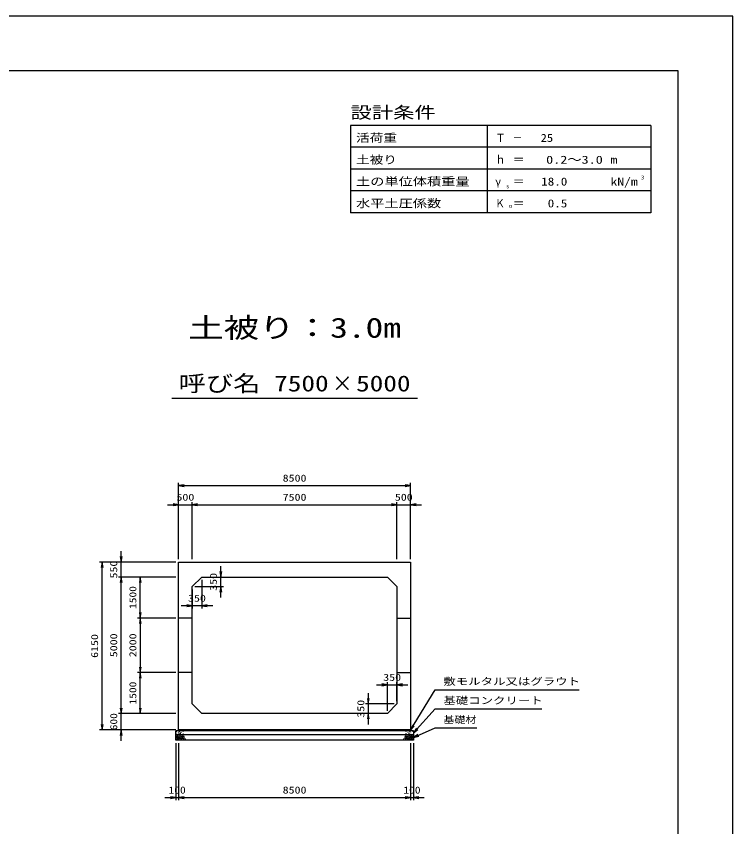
# Model space of a CAD drawing. Units: millimetres at full size. Extents: x 0 to 84100, y 0 to 59400.
# Drawn here: x 57854 to 84100, y 29700 to 59400 of the extents above; entities that cross this region are included whole.
import ezdxf
from ezdxf.enums import TextEntityAlignment as Align

# ---------------------------------------------------------------- set-up
doc = ezdxf.new("R2010")
doc.units = ezdxf.units.MM
for name, color, linetype, lineweight in [('D-DCR-HCHn', 4, 'Continuous', 9), ('D-STR-DIM', 7, 'Continuous', 25), ('D-STR-STRn', 1, 'Continuous', 25), ('D-STR-TXT', 7, 'Continuous', 25), ('D-TTL', 2, 'Continuous', 25), ('D-TTL-FRAM', 2, 'Continuous', 25), ('D-TTL-LINE', 7, 'Continuous', 25), ('D-TTL-TXT', 7, 'Continuous', 25)]:
    doc.layers.add(name, color=color, linetype=linetype, lineweight=lineweight)
doc.styles.add('ＭＳ ゴシック', font='')
doc.styles.get('ＭＳ ゴシック').set_extended_font_data('MS Gothic')

# ---------------------------------------------------------------- blocks, each defined once
blk = doc.blocks.new('open_arrow')
at = {"color": 0, "linetype": 'Continuous', "lineweight": -2}
blk.add_lwpolyline([(7.5, 1.25), (0, 0), (7.5, -1.25)], dxfattribs=at)

msp = doc.modelspace()

# ---------------------------------------------------------------- linework, layer by layer
at = {"layer": 'D-DCR-HCHn'}
for points in [[(63707.281, 33003.808), (63700.346, 32983.005), (63709.592, 32969.136), (63732.707, 32966.824), (63748.488, 32973.599), (63741.952, 32989.939), (63746.575, 32999.185), (63737.33, 33008.431), (63723.461, 33013.053)], [(63751.198, 33061.594), (63730.395, 33066.217), (63711.904, 33056.971), (63709.592, 33036.168), (63714.215, 33019.988), (63737.33, 33013.053), (63753.51, 33013.053), (63760.444, 33024.611), (63760.444, 33050.037)], [(63769.69, 33063.906), (63762.756, 33043.102), (63765.067, 33019.988), (63748.887, 32994.562), (63769.69, 32983.005), (63792.805, 32994.562), (63806.673, 33013.053), (63811.296, 33043.102), (63806.673, 33059.283), (63792.805, 33066.217)], [(63774.313, 32983.005), (63762.756, 32973.759), (63767.379, 32966.824), (63783.559, 32966.824), (63790.493, 32969.136), (63795.116, 32978.382), (63788.182, 32985.316)], [(63808.985, 33008.431), (63797.427, 32980.693), (63806.673, 32969.136), (63834.411, 32969.136), (63845.968, 32973.759), (63857.525, 32989.939), (63857.525, 33003.808), (63845.968, 33022.299), (63832.099, 33024.611)], [(63913.203, 32929.532), (63877.829, 32936.129), (63862.782, 32948.266), (63858.03, 32967.263), (63872.713, 32981.629), (63901.323, 32989.69), (63922.97, 32976.761), (63936.961, 32959.347), (63933.002, 32941.67)], [(63873.447, 32986.214), (63860.689, 32990.569), (63859.425, 33018.678), (63872.512, 33047.359), (63889.448, 33063.536), (63921.403, 33057.032), (63924.133, 33021.913), (63913.816, 33009.876), (63885.739, 32994.301)], [(63904.798, 32995.711), (63906.454, 32989.566), (63912.011, 32985.193), (63924.19, 32983.302), (63935.305, 32989.802), (63945.592, 32999.138), (63954.858, 33007.333), (63954.635, 33013.462), (63948.736, 33018.875), (63934.203, 33020.356), (63921.47, 33014.383), (63912.011, 33005.165), (63907.281, 33000.556)], [(63932.012, 33029.601), (63925.964, 33035.086), (63924.897, 33040.792), (63928.414, 33053.305), (63938.71, 33067.61), (63961.004, 33066.105), (63982.571, 33055.811), (63997.195, 33035.597), (63995.021, 33022.456), (63988.02, 33015.716), (63976.769, 33013.215), (63960.511, 33017.483), (63939.289, 33024.481)], [(63993.372, 32961.832), (63998.688, 32966.874), (64005.476, 32975.68), (64007.145, 32983.275), (64003.144, 32997.685), (63989.088, 33008.67), (63968.907, 33007.89), (63941.698, 32993.001), (63932.086, 32980.757), (63935.152, 32966.784), (63944.778, 32960.04), (63953.599, 32959.145), (63967.363, 32959.524), (63980.808, 32961.002)], [(72106.628, 32961.832), (72101.312, 32966.874), (72094.524, 32975.68), (72092.855, 32983.275), (72096.856, 32997.685), (72110.912, 33008.67), (72131.093, 33007.89), (72158.302, 32993.001), (72167.914, 32980.757), (72164.848, 32966.784), (72155.222, 32960.04), (72146.401, 32959.145), (72132.637, 32959.524), (72119.192, 32961.002)], [(72167.988, 33029.601), (72174.036, 33035.086), (72175.103, 33040.792), (72171.586, 33053.305), (72161.29, 33067.61), (72138.996, 33066.105), (72117.429, 33055.811), (72102.805, 33035.597), (72104.979, 33022.456), (72111.98, 33015.716), (72123.231, 33013.215), (72139.489, 33017.483), (72160.711, 33024.481)], [(72195.202, 32995.711), (72193.546, 32989.566), (72187.989, 32985.193), (72175.81, 32983.302), (72164.695, 32989.802), (72154.408, 32999.138), (72145.142, 33007.333), (72145.365, 33013.462), (72151.264, 33018.875), (72165.797, 33020.356), (72178.53, 33014.383), (72187.989, 33005.165), (72192.719, 33000.556)], [(72186.797, 32929.532), (72222.171, 32936.129), (72237.218, 32948.266), (72241.97, 32967.263), (72227.287, 32981.629), (72198.677, 32989.69), (72177.03, 32976.761), (72163.039, 32959.347), (72166.998, 32941.67)], [(72226.553, 32986.214), (72239.311, 32990.569), (72240.575, 33018.678), (72227.488, 33047.359), (72210.552, 33063.536), (72178.597, 33057.032), (72175.867, 33021.913), (72186.184, 33009.876), (72214.261, 32994.301)], [(72291.015, 33008.431), (72302.573, 32980.693), (72293.327, 32969.136), (72265.589, 32969.136), (72254.032, 32973.759), (72242.475, 32989.939), (72242.475, 33003.808), (72254.032, 33022.299), (72267.901, 33024.611)], [(72330.31, 33063.906), (72337.244, 33043.102), (72334.933, 33019.988), (72351.113, 32994.562), (72330.31, 32983.005), (72307.195, 32994.562), (72293.327, 33013.053), (72288.704, 33043.102), (72293.327, 33059.283), (72307.195, 33066.217)], [(72325.687, 32983.005), (72337.244, 32973.759), (72332.621, 32966.824), (72316.441, 32966.824), (72309.507, 32969.136), (72304.884, 32978.382), (72311.818, 32985.316)], [(72348.802, 33061.594), (72369.605, 33066.217), (72388.096, 33056.971), (72390.408, 33036.168), (72385.785, 33019.988), (72362.67, 33013.053), (72346.49, 33013.053), (72339.556, 33024.611), (72339.556, 33050.037)], [(72392.719, 33003.808), (72399.654, 32983.005), (72390.408, 32969.136), (72367.293, 32966.824), (72351.512, 32973.599), (72358.048, 32989.939), (72353.425, 32999.185), (72362.67, 33008.431), (72376.539, 33013.053)], [(63751.155, 32927.009), (63768.277, 32952.692), (63766.137, 32959.112), (63742.594, 32965.533), (63721.192, 32963.393), (63706.21, 32950.551), (63704.07, 32935.57), (63706.21, 32920.588), (63723.332, 32916.308)], [(63759.716, 32873.503), (63774.698, 32879.924), (63778.978, 32901.326), (63770.417, 32916.308), (63755.435, 32920.588), (63736.173, 32918.448), (63714.771, 32909.887), (63704.07, 32897.045), (63704.07, 32882.064), (63710.49, 32873.503), (63736.173, 32875.643)], [(63811.082, 32927.009), (63821.783, 32952.692), (63813.222, 32963.393), (63787.539, 32963.393), (63776.838, 32959.112), (63766.137, 32944.131), (63766.137, 32931.289), (63776.838, 32914.167), (63789.679, 32912.027)], [(63806.801, 32879.924), (63806.801, 32905.606), (63796.1, 32912.027), (63785.399, 32905.606), (63783.259, 32890.625), (63785.399, 32877.783), (63800.381, 32873.503)], [(63847.466, 32875.643), (63853.886, 32894.905), (63851.746, 32916.308), (63866.728, 32939.85), (63847.466, 32950.551), (63826.063, 32939.85), (63813.222, 32922.728), (63808.941, 32894.905), (63813.222, 32879.924), (63826.063, 32873.503)], [(63843.185, 32950.551), (63853.886, 32959.112), (63849.606, 32965.533), (63834.624, 32965.533), (63828.204, 32963.393), (63823.923, 32954.832), (63830.344, 32948.411)], [(63864.588, 32877.783), (63883.85, 32873.503), (63900.972, 32882.064), (63903.112, 32901.326), (63900.968, 32924.878), (63877.429, 32932.327), (63862.447, 32928.603), (63856.027, 32912.027), (63856.027, 32888.484)], [(63912.352, 32923.637), (63927.306, 32932.556), (63953.44, 32932.292), (63974.93, 32913.525), (63978.643, 32884.899), (63964.853, 32874.245), (63928.098, 32871.871), (63911.731, 32881.633), (63907.172, 32904.06)], [(63949.971, 32935.265), (63954.183, 32938.446), (63957.686, 32943.505), (63957.81, 32950.431), (63953.414, 32956.067), (63945.769, 32957.977), (63939.356, 32956.179), (63937.704, 32950.442), (63936.896, 32944.835), (63937.881, 32937.456), (63943.975, 32934.127)], [(63977.597, 32920.331), (63967.895, 32925.079), (63960.89, 32933.822), (63960.719, 32945.084), (63964.942, 32955.627), (63980.189, 32957.625), (63995.054, 32958.018), (64009.481, 32952.512), (64011.849, 32943.273), (63999.54, 32932.195), (63984.555, 32923.15)], [(64009.972, 32872.493), (63994.837, 32874.274), (63984.866, 32879.787), (63980.835, 32892.722), (63980.945, 32904.963), (63990.172, 32921.678), (64008.242, 32932.822), (64035.731, 32928.403), (64057.453, 32920.334), (64062.643, 32896.125), (64058.03, 32878.257), (64036.884, 32872.877)], [(72090.028, 32872.493), (72105.163, 32874.274), (72115.134, 32879.787), (72119.165, 32892.722), (72119.055, 32904.963), (72109.828, 32921.678), (72091.758, 32932.822), (72064.269, 32928.403), (72042.547, 32920.334), (72037.357, 32896.125), (72041.97, 32878.257), (72063.116, 32872.877)], [(72122.403, 32920.331), (72132.105, 32925.079), (72139.11, 32933.822), (72139.281, 32945.084), (72135.058, 32955.627), (72119.811, 32957.625), (72104.946, 32958.018), (72090.519, 32952.512), (72088.151, 32943.273), (72100.46, 32932.195), (72115.445, 32923.15)], [(72187.648, 32923.637), (72172.694, 32932.556), (72146.56, 32932.292), (72125.07, 32913.525), (72121.357, 32884.899), (72135.147, 32874.245), (72171.902, 32871.871), (72188.269, 32881.633), (72192.828, 32904.06)], [(72150.029, 32935.265), (72145.817, 32938.446), (72142.314, 32943.505), (72142.19, 32950.431), (72146.586, 32956.067), (72154.231, 32957.977), (72160.644, 32956.179), (72162.296, 32950.442), (72163.104, 32944.835), (72162.119, 32937.456), (72156.025, 32934.127)], [(72235.412, 32877.783), (72216.15, 32873.503), (72199.028, 32882.064), (72196.888, 32901.326), (72199.032, 32924.878), (72222.571, 32932.327), (72237.553, 32928.603), (72243.973, 32912.027), (72243.973, 32888.484)], [(72252.534, 32875.643), (72246.114, 32894.905), (72248.254, 32916.308), (72233.272, 32939.85), (72252.534, 32950.551), (72273.937, 32939.85), (72286.778, 32922.728), (72291.059, 32894.905), (72286.778, 32879.924), (72273.937, 32873.503)], [(72256.815, 32950.551), (72246.114, 32959.112), (72250.394, 32965.533), (72265.376, 32965.533), (72271.796, 32963.393), (72276.077, 32954.832), (72269.656, 32948.411)], [(72288.918, 32927.009), (72278.217, 32952.692), (72286.778, 32963.393), (72312.461, 32963.393), (72323.162, 32959.112), (72333.863, 32944.131), (72333.863, 32931.289), (72323.162, 32914.167), (72310.321, 32912.027)], [(72293.199, 32879.924), (72293.199, 32905.606), (72303.9, 32912.027), (72314.601, 32905.606), (72316.741, 32890.625), (72314.601, 32877.783), (72299.619, 32873.503)], [(72340.284, 32873.503), (72325.302, 32879.924), (72321.022, 32901.326), (72329.583, 32916.308), (72344.565, 32920.588), (72363.827, 32918.448), (72385.229, 32909.887), (72395.93, 32897.045), (72395.93, 32882.064), (72389.51, 32873.503), (72363.827, 32875.643)], [(72348.845, 32927.009), (72331.723, 32952.692), (72333.863, 32959.112), (72357.406, 32965.533), (72378.808, 32963.393), (72393.79, 32950.551), (72395.93, 32935.57), (72393.79, 32920.588), (72376.668, 32916.308)]]:
    msp.add_lwpolyline(points, close=True, dxfattribs=at)
for points in [[(63843.432, 33068.547), (63826.093, 33066.446), (63814.258, 33058.701), (63814.626, 33039.819), (63820.514, 33026.087), (63835.025, 33026.185), (63855.107, 33029.153), (63864.799, 33043.689), (63874.082, 33053.492), (63876.884, 33064.345), (63864.099, 33068.547), (63843.082, 33068.547)], [(72256.568, 33068.547), (72273.907, 33066.446), (72285.742, 33058.701), (72285.374, 33039.819), (72279.486, 33026.087), (72264.975, 33026.185), (72244.893, 33029.153), (72235.201, 33043.689), (72225.918, 33053.492), (72223.116, 33064.345), (72235.901, 33068.547), (72256.918, 33068.547)]]:
    msp.add_lwpolyline(points, dxfattribs=at)
for centre, radius in [((63716.091, 33186.145), 4.5), ((63717.803, 33105.879), 4.5), ((63793.437, 33138.641), 4.5), ((63825.004, 33186.145), 11.25), ((63859.996, 33114.955), 11.25), ((63891.563, 33162.459), 4.5), ((63967.197, 33195.221), 4.5), ((63968.909, 33114.955), 4.5), ((72131.091, 33114.955), 4.5), ((72132.803, 33195.221), 4.5), ((72208.437, 33162.459), 4.5), ((72240.004, 33114.955), 11.25), ((72274.996, 33186.145), 11.25), ((72306.563, 33138.641), 4.5), ((72382.197, 33105.879), 4.5), ((72383.909, 33186.145), 4.5)]:
    msp.add_circle(centre, radius, dxfattribs=at)
at = {"layer": 'D-STR-DIM'}
for p, q in [((63800, 39500), (63800, 42300)), ((63800, 42200), (72300, 42200)), ((72300, 39500), (72300, 42300)), ((63800, 39500), (63800, 41600)), ((64300, 39500), (64300, 41600)), ((64300, 39500), (64300, 41600)), ((71800, 39500), (71800, 41600)), ((71800, 39500), (71800, 41600)), ((72300, 39500), (72300, 41600)), ((63400, 41500), (64700, 41500)), ((64300, 41500), (71800, 41500)), ((71400, 41500), (72700, 41500)), ((61700, 38450), (61700, 39800)), ((63700, 39400), (60900, 39400)), ((61000, 33250), (61000, 39400)), ((63700, 39400), (61600, 39400)), ((65350, 38100), (65350, 39250)), ((63700, 38850), (61600, 38850)), ((63700, 38850), (61600, 38850)), ((61700, 33850), (61700, 38850)), ((63700, 38850), (62300, 38850)), ((62400, 37350), (62400, 38850)), ((64650, 38750), (64650, 37700)), ((64750, 38850), (65450, 38850)), ((64300, 38400), (64300, 37700)), ((64400, 38500), (65450, 38500)), ((65050, 37800), (63900, 37800)), ((63700, 37350), (62300, 37350)), ((63700, 37350), (62300, 37350)), ((62400, 37350), (62400, 35350)), ((63700, 35350), (62300, 35350)), ((63700, 35350), (62300, 35350)), ((62400, 33850), (62400, 35350)), ((71050, 34900), (72200, 34900)), ((71450, 33950), (71450, 35000)), ((71800, 34300), (71800, 35000)), ((70750, 34600), (70750, 33450)), ((61700, 32850), (61700, 34250)), ((71700, 34200), (70650, 34200)), ((63700, 33850), (61600, 33850)), ((63700, 33850), (61600, 33850)), ((63700, 33850), (62300, 33850)), ((71350, 33850), (70650, 33850)), ((63700, 33250), (60900, 33250)), ((63700, 33250), (61600, 33250)), ((63700, 32770), (63700, 30670)), ((63800, 32770), (63800, 30670)), ((63800, 32770), (63800, 30670)), ((72300, 32770), (72300, 30670)), ((72300, 32770), (72300, 30670)), ((72400, 32770), (72400, 30670)), ((63300, 30770), (64200, 30770)), ((63800, 30770), (72300, 30770)), ((71900, 30770), (72800, 30770))]:
    msp.add_line(p, q, dxfattribs=at)
at = {"layer": 'D-STR-STRn'}
for p, q in [((63800, 39400), (72300, 39400)), ((63800, 33250), (63800, 39400)), ((72300, 39400), (72300, 33250)), ((64300, 38500), (64650, 38850)), ((64650, 38850), (71450, 38850)), ((71450, 38850), (71800, 38500)), ((64300, 34200), (64300, 38500)), ((71800, 38500), (71800, 34200)), ((64300, 37350), (63800, 37350)), ((71800, 37350), (72300, 37350)), ((64300, 35350), (63800, 35350)), ((71800, 35350), (72300, 35350)), ((64650, 33850), (64300, 34200)), ((71800, 34200), (71450, 33850)), ((71450, 33850), (64650, 33850)), ((72400, 33220), (63700, 33220)), ((63700, 32870), (63700, 33220)), ((72400, 33070), (63700, 33070)), ((72300, 33250), (63800, 33250)), ((63800, 33250), (63800, 33220)), ((72300, 33250), (72300, 33220)), ((72400, 33220), (72400, 32870)), ((72400, 32870), (63700, 32870))]:
    msp.add_line(p, q, dxfattribs=at)
at = {"layer": 'D-STR-TXT'}
for points in [[(72300, 33235), (73200, 34720), (73400, 34720), (78467.513, 34720)], [(72400, 33145), (73200, 34020), (73400, 34020), (77103.046, 34020)], [(72400, 32970), (73200, 33320), (73400, 33320), (74729.442, 33320)]]:
    msp.add_lwpolyline(points, dxfattribs=at)
at = {"layer": 'D-TTL'}
for points in [[(0, 0), (84100, 0), (84100, 59400), (0, 59400)], [(2000, 2000), (82100, 2000), (82100, 57400), (2000, 57400)]]:
    msp.add_lwpolyline(points, close=True, dxfattribs=at)
at = {"layer": 'D-TTL-FRAM'}
for p, q in [((81100, 55400), (70100, 55400)), ((70100, 55400), (70100, 52200)), ((81100, 55400), (81100, 52200)), ((81100, 52200), (70100, 52200))]:
    msp.add_line(p, q, dxfattribs=at)
at = {"layer": 'D-TTL-LINE'}
for p, q in [((75100, 55400), (75100, 52200)), ((81100, 54600), (70100, 54600)), ((81100, 53800), (70100, 53800)), ((81100, 53000), (70100, 53000))]:
    msp.add_line(p, q, dxfattribs=at)
at = {"layer": 'D-TTL-TXT'}
msp.add_line((63550, 45400), (72550, 45400), dxfattribs=at)

# ---------------------------------------------------------------- block references
at = {"layer": 'D-STR-DIM', "xscale": 26.7, "yscale": 26.7}
for p in [(63800, 42200), (64300, 41500), (64300, 41500), (72300, 41500), (64650, 37800), (71800, 34900), (63800, 30770), (63800, 30770), (72400, 30770)]:
    msp.add_blockref('open_arrow', p, dxfattribs=at)
for p, rotation in [((72300, 42200), 180), ((63800, 41500), 180), ((71800, 41500), 180), ((71800, 41500), 180), ((61700, 39400), 90), ((61000, 39400), 270), ((65350, 38850), 90), ((61700, 38850), 270), ((61700, 38850), 270), ((62400, 38850), 270), ((65350, 38500), 270), ((64300, 37800), 180), ((62400, 37350), 90), ((62400, 37350), 270), ((62400, 35350), 90), ((62400, 35350), 270), ((71450, 34900), 180), ((70750, 34200), 90), ((61700, 33850), 90), ((61700, 33850), 90), ((62400, 33850), 90), ((70750, 33850), 270), ((61000, 33250), 90), ((61700, 33250), 270), ((63700, 30770), 180), ((72300, 30770), 180), ((72300, 30770), 180)]:
    msp.add_blockref('open_arrow', p, dxfattribs=dict(at, rotation=rotation))
at = {"layer": 'D-STR-TXT', "xscale": 26.7, "yscale": 26.7}
for p, rotation in [((72300, 33235), 58.8), ((72400, 33145), 47.6), ((72400, 32970), 23.6)]:
    msp.add_blockref('open_arrow', p, dxfattribs=dict(at, rotation=rotation))

# ---------------------------------------------------------------- texts
at = {"layer": 'D-STR-DIM', "style": 'ＭＳ ゴシック'}
for s, width, p in [('8500', 1.25, (68050, 42475)), ('500', 1.25, (64050, 41775)), ('7500', 1.25, (68050, 41775)), ('500', 1.25, (72050, 41775)), ('350', 1.25, (64475, 38075)), ('350', 1.25, (71625, 35175)), ('100', 1.2, (63750, 31045)), ('8500', 1.25, (68050, 31045)), ('100', 1.2, (72350, 31045))]:
    msp.add_text(s, height=256.6, dxfattribs=dict(at, width=width)).set_placement(p, align=Align.MIDDLE_CENTER)
for s, width, p in [('550', 1.25, (61425, 39125)), ('350', 1.25, (65075, 38675)), ('1500', 1.2, (62125, 38100)), ('6150', 1.25, (60725, 36325)), ('5000', 1.25, (61425, 36350)), ('2000', 1.25, (62125, 36350)), ('1500', 1.2, (62125, 34600)), ('350', 1.25, (70475, 34025)), ('600', 1.2, (61425, 33550))]:
    msp.add_text(s, height=256.6, rotation=90, dxfattribs=dict(at, width=width)).set_placement(p, align=Align.MIDDLE_CENTER)
at = {"layer": 'D-STR-TXT', "style": 'ＭＳ ゴシック'}
for s, width, p in [('敷モルタル又はグラウト', 1.3, (73500, 34820)), ('基礎コンクリート', 1.3, (73500, 34120)), ('基礎材', 1.15, (73500, 33420))]:
    msp.add_text(s, height=256.6, dxfattribs=dict(at, width=width)).set_placement(p, align=Align.BOTTOM_LEFT)
at = {"layer": 'D-TTL-TXT', "style": 'ＭＳ ゴシック'}
for s, height, width, p in [('設計条件', 439.9, 1.3, (70100, 55520)), ('活荷重', 293.3, 1.25, (70300, 54706.667)), ('Ｔ', 293.3, 0.95, (75400, 54706.667)), ('－', 293.3, 0.85, (76040, 54706.667)), ('土被り', 293.3, 1.25, (70300, 53906.667)), ('ｈ', 293.3, 0.95, (75400, 53906.667)), ('＝', 293.3, 1.1, (76040, 53906.667)), ('m', 293.3, 1.25, (79620, 53906.667)), ('土の単位体積重量', 293.3, 1.3, (70300, 53106.667)), ('kN/m', 293.3, 1.25, (79620, 53106.667)), ('3', 146.6, 1.15, (80740, 53373.333)), ('γ', 293.3, 0.95, (75400, 53106.667)), ('s', 146.6, 1.15, (75800, 53053.333)), ('＝', 293.3, 1.1, (76040, 53106.667)), ('水平土圧係数', 293.3, 1.3, (70300, 52306.667)), ('Ｋ', 293.3, 0.85, (75400, 52306.667)), ('＝', 293.3, 1.1, (76040, 52306.667)), ('o', 146.6, 1.2, (75900, 52333.333))]:
    msp.add_text(s, height=height, dxfattribs=dict(at, width=width)).set_placement(p, align=Align.BOTTOM_LEFT)
for s, width, p in [('25', 1.15, (77520.203, 54706.667)), ('0.2～3.0', 1.3, (79339.492, 53906.667)), ('18.0', 1.2, (78040, 53106.667)), ('0.5', 1.2, (78040, 52306.667))]:
    msp.add_text(s, height=293.3, dxfattribs=dict(at, width=width)).set_placement(p, align=Align.BOTTOM_RIGHT)
for s, height, width, p in [('土被り：3.0m', 733.1, 1.3, (68050, 47400)), ('呼び名', 586.5, 1.25, (65300, 45475)), ('7500', 586.5, 1.25, (68300, 45475)), ('×', 586.5, 0.95, (69800, 45475)), ('5000', 586.5, 1.25, (71300, 45475))]:
    msp.add_text(s, height=height, dxfattribs=dict(at, width=width)).set_placement(p, align=Align.BOTTOM_CENTER)

doc.saveas('drawing.dxf')
